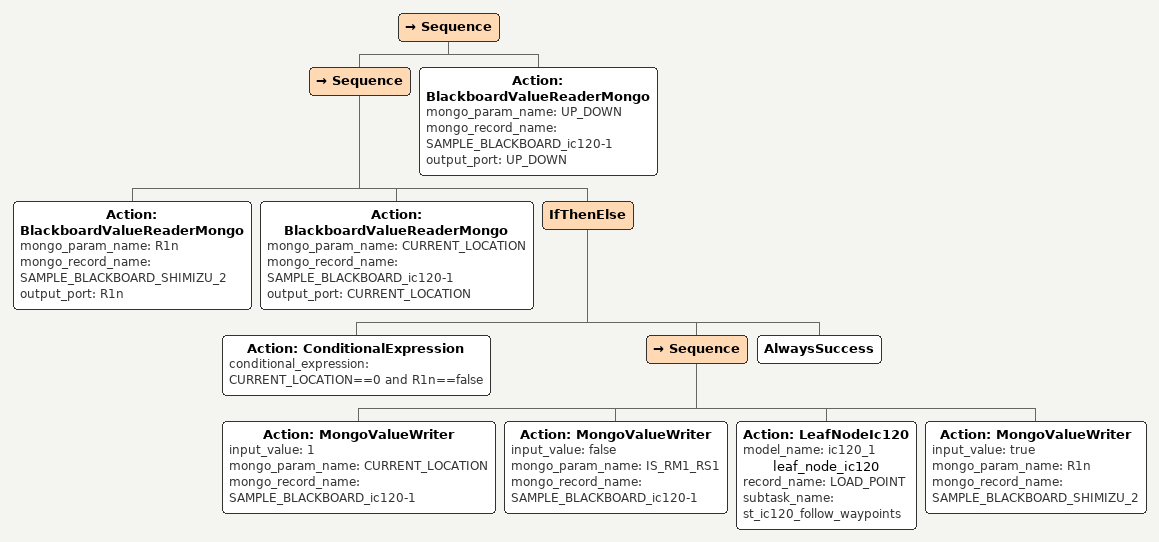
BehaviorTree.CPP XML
<Sequence>
    <Sequence>
        <Action ID="BlackboardValueReaderMongo" mongo_param_name="R1n" mongo_record_name="SAMPLE_BLACKBOARD_SHIMIZU_2" output_port="R1n"/>
        <Action ID="BlackboardValueReaderMongo" mongo_param_name="CURRENT_LOCATION" mongo_record_name="SAMPLE_BLACKBOARD_ic120-1" output_port="CURRENT_LOCATION"/>
        <IfThenElse>
            <Action ID="ConditionalExpression" conditional_expression="CURRENT_LOCATION==0 and  R1n==false"/>
            <Sequence>
                <Action ID="MongoValueWriter" input_value="1" mongo_param_name="CURRENT_LOCATION" mongo_record_name="SAMPLE_BLACKBOARD_ic120-1"/>
                <Action ID="MongoValueWriter" input_value="false" mongo_param_name="IS_RM1_RS1" mongo_record_name="SAMPLE_BLACKBOARD_ic120-1"/>
                <Action ID="LeafNodeIc120" model_name="ic120_1" name="leaf_node_ic120" record_name="LOAD_POINT" subtask_name="st_ic120_follow_waypoints"/>
                <Action ID="MongoValueWriter" input_value="true" mongo_param_name="R1n" mongo_record_name="SAMPLE_BLACKBOARD_SHIMIZU_2"/>
            </Sequence>
            <AlwaysSuccess/>
        </IfThenElse>
    </Sequence>
    <Action ID="BlackboardValueReaderMongo" mongo_param_name="UP_DOWN" mongo_record_name="SAMPLE_BLACKBOARD_ic120-1" output_port="UP_DOWN"/>
</Sequence>
